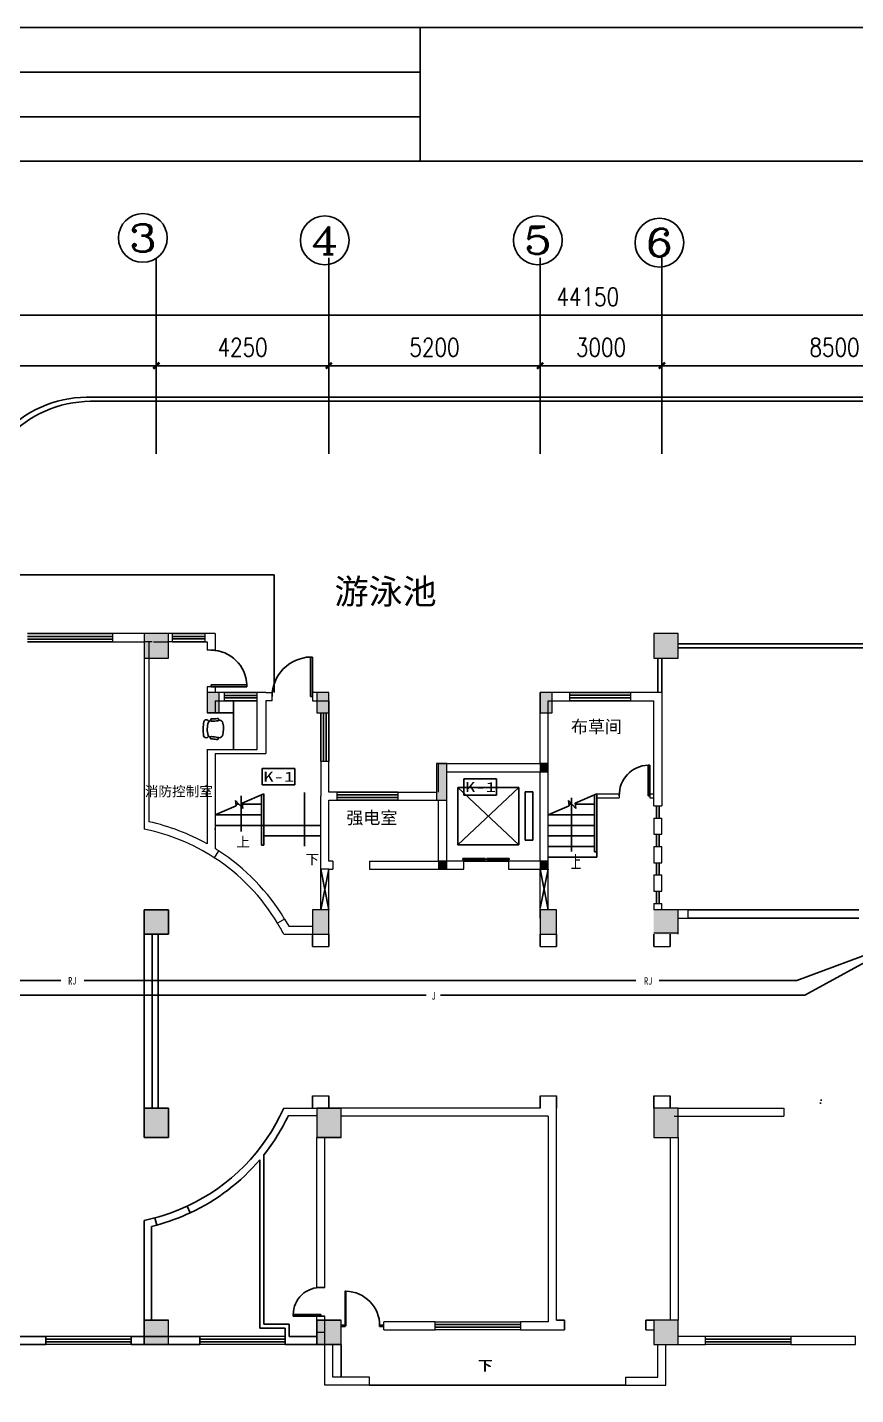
# Model space of a CAD drawing. Extents: x 1487452 to 1619693, y 165319 to 350168.
# Drawn here: x 1577601 to 1597996, y 279401 to 313062 of the extents above; entities that cross this region are included whole.
import ezdxf
from ezdxf.enums import TextEntityAlignment as Align

# ---------------------------------------------------------------- set-up
doc = ezdxf.new("R2010")
doc.units = 0
doc.header["$LTSCALE"] = 1000
doc.header["$MEASUREMENT"] = 0
doc.layers.get('0').update_dxf_attribs({"linetype": 'CONTINUOUS'})
doc.layers.get('Defpoints').update_dxf_attribs({"linetype": 'CONTINUOUS'})
for name, color, linetype in [('AXIS', 3, 'CONTINUOUS'), ('AXIS_TEXT', 7, 'CONTINUOUS'), ('COLUMN', 9, 'CONTINUOUS'), ('Dim3', 30, 'CONTINUOUS'), ('DIME', 3, 'CONTINUOUS'), ('G', 4, 'CONTINUOUS'), ('WALL', 4, 'CONTINUOUS')]:
    doc.layers.add(name, color=color, linetype=linetype)
doc.styles.add('-宋体', font='SimSun.ttf', dxfattribs={"width": 0.8})
doc.styles.add('_TCH_AXIS', font='COMPLEX', dxfattribs={"bigfont": 'GBCBIG'})
doc.styles.add('_TCH_DIM', font='SIMPLEX', dxfattribs={"bigfont": 'GBCBIG'})
doc.styles.add('DIM_FONT', font='SIMPLEX.shx', dxfattribs={"width": 0.8})
doc.styles.add('黑体', font='SIMHEI.TTF')
doc.dimstyles.new('DIMN150', dxfattribs={"dimscale": 1.5, "dimtxt": 300, "dimasz": 100, "dimexe": 250, "dimexo": 300, "dimgap": 150, "dimtad": 1, "dimdec": 0, "dimzin": 0, "dimdsep": 46, "dimtxsty": 'DIM_FONT', "dimblk": 'ARCHTICK', "dimcen": 0.09, "dimclrt": 7, "dimazin": 2, "dimtfac": 1, "dimtdec": 0, "dimtix": 1, "dimtmove": 2, "dimatfit": 3, "dimldrblk": 'ARCHTICK', "dimfxl": 1, "dimtolj": 1, "dimtzin": 0, "dimarcsym": 0})

# ---------------------------------------------------------------- blocks, each defined once
blk = doc.blocks.new('_ArchTick')
at = {"color": 0, "linetype": 'ByBlock', "const_width": 0.4}
blk.add_lwpolyline([(-0.5, -0.5), (0.5, 0.5)], dxfattribs=at)
blk = doc.blocks.new('*D153')
at = {"layer": 'AXIS', "color": 0, "linetype": 'Continuous', "lineweight": -2, "transparency": 16777216}
for p, q in [((1572026, 303014), (1572026, 305108)), ((1580776, 303014), (1580776, 305108)), ((1572026, 304733), (1580776, 304733))]:
    blk.add_line(p, q, dxfattribs=at)
at = {"layer": 'Defpoints', "color": 0, "linetype": 'Continuous', "transparency": 16777216}
for p in [(1580776, 304733), (1572026, 302564), (1580776, 302564)]:
    blk.add_point(p, dxfattribs=at)
at = {"layer": 'AXIS', "color": 0, "linetype": 'Continuous', "lineweight": -2, "transparency": 16777216, "xscale": 150, "yscale": 150, "zscale": 150, "rotation": 180}
blk.add_blockref('_ArchTick', (1572026, 304733), dxfattribs=at)
at = {"layer": 'AXIS', "color": 0, "linetype": 'Continuous', "lineweight": -2, "transparency": 16777216, "xscale": 150, "yscale": 150, "zscale": 150}
blk.add_blockref('_ArchTick', (1580776, 304733), dxfattribs=at)
at = {"layer": 'AXIS', "color": 2, "linetype": 'Continuous', "transparency": 16777216, "insert": (1576401, 305183), "char_height": 450, "attachment_point": 5, "style": 'DIM_FONT'}
blk.add_mtext('\\A1;8750', dxfattribs=at)
blk = doc.blocks.new('*D154')
at = {"layer": 'AXIS', "color": 0, "linetype": 'Continuous', "lineweight": -2, "transparency": 16777216}
for p, q in [((1580776, 303014), (1580776, 305108)), ((1585026, 303014), (1585026, 305108)), ((1580776, 304733), (1585026, 304733))]:
    blk.add_line(p, q, dxfattribs=at)
at = {"layer": 'Defpoints', "color": 0, "linetype": 'Continuous', "transparency": 16777216}
for p in [(1585026, 304733), (1580776, 302564), (1585026, 302564)]:
    blk.add_point(p, dxfattribs=at)
at = {"layer": 'AXIS', "color": 0, "linetype": 'Continuous', "lineweight": -2, "transparency": 16777216, "xscale": 150, "yscale": 150, "zscale": 150, "rotation": 180}
blk.add_blockref('_ArchTick', (1580776, 304733), dxfattribs=at)
at = {"layer": 'AXIS', "color": 0, "linetype": 'Continuous', "lineweight": -2, "transparency": 16777216, "xscale": 150, "yscale": 150, "zscale": 150}
blk.add_blockref('_ArchTick', (1585026, 304733), dxfattribs=at)
at = {"layer": 'AXIS', "color": 2, "linetype": 'Continuous', "transparency": 16777216, "insert": (1582901, 305183), "char_height": 450, "attachment_point": 5, "style": 'DIM_FONT'}
blk.add_mtext('\\A1;4250', dxfattribs=at)
blk = doc.blocks.new('*D155')
at = {"layer": 'AXIS', "color": 0, "linetype": 'Continuous', "lineweight": -2, "transparency": 16777216}
for p, q in [((1585026, 303014), (1585026, 305108)), ((1590226, 303014), (1590226, 305108)), ((1585026, 304733), (1590226, 304733))]:
    blk.add_line(p, q, dxfattribs=at)
at = {"layer": 'Defpoints', "color": 0, "linetype": 'Continuous', "transparency": 16777216}
for p in [(1590226, 304733), (1585026, 302564), (1590226, 302564)]:
    blk.add_point(p, dxfattribs=at)
at = {"layer": 'AXIS', "color": 0, "linetype": 'Continuous', "lineweight": -2, "transparency": 16777216, "xscale": 150, "yscale": 150, "zscale": 150, "rotation": 180}
blk.add_blockref('_ArchTick', (1585026, 304733), dxfattribs=at)
at = {"layer": 'AXIS', "color": 0, "linetype": 'Continuous', "lineweight": -2, "transparency": 16777216, "xscale": 150, "yscale": 150, "zscale": 150}
blk.add_blockref('_ArchTick', (1590226, 304733), dxfattribs=at)
at = {"layer": 'AXIS', "color": 2, "linetype": 'Continuous', "transparency": 16777216, "insert": (1587626, 305183), "char_height": 450, "attachment_point": 5, "style": 'DIM_FONT'}
blk.add_mtext('\\A1;5200', dxfattribs=at)
blk = doc.blocks.new('*D156')
at = {"layer": 'AXIS', "color": 0, "linetype": 'Continuous', "lineweight": -2, "transparency": 16777216}
for p, q in [((1590226, 303014), (1590226, 305108)), ((1593226, 303014), (1593226, 305108)), ((1590226, 304733), (1593226, 304733))]:
    blk.add_line(p, q, dxfattribs=at)
at = {"layer": 'Defpoints', "color": 0, "linetype": 'Continuous', "transparency": 16777216}
for p in [(1593226, 304733), (1590226, 302564), (1593226, 302564)]:
    blk.add_point(p, dxfattribs=at)
at = {"layer": 'AXIS', "color": 0, "linetype": 'Continuous', "lineweight": -2, "transparency": 16777216, "xscale": 150, "yscale": 150, "zscale": 150, "rotation": 180}
blk.add_blockref('_ArchTick', (1590226, 304733), dxfattribs=at)
at = {"layer": 'AXIS', "color": 0, "linetype": 'Continuous', "lineweight": -2, "transparency": 16777216, "xscale": 150, "yscale": 150, "zscale": 150}
blk.add_blockref('_ArchTick', (1593226, 304733), dxfattribs=at)
at = {"layer": 'AXIS', "color": 2, "linetype": 'Continuous', "transparency": 16777216, "insert": (1591726, 305183), "char_height": 450, "attachment_point": 5, "style": 'DIM_FONT'}
blk.add_mtext('\\A1;3000', dxfattribs=at)
blk = doc.blocks.new('*D157')
at = {"layer": 'AXIS', "color": 0, "linetype": 'Continuous', "lineweight": -2, "transparency": 16777216}
for p, q in [((1593226, 303014), (1593226, 305108)), ((1601726, 303014), (1601726, 305108)), ((1593226, 304733), (1601726, 304733))]:
    blk.add_line(p, q, dxfattribs=at)
at = {"layer": 'Defpoints', "color": 0, "linetype": 'Continuous', "transparency": 16777216}
for p in [(1601726, 304733), (1593226, 302564), (1601726, 302564)]:
    blk.add_point(p, dxfattribs=at)
at = {"layer": 'AXIS', "color": 0, "linetype": 'Continuous', "lineweight": -2, "transparency": 16777216, "xscale": 150, "yscale": 150, "zscale": 150, "rotation": 180}
blk.add_blockref('_ArchTick', (1593226, 304733), dxfattribs=at)
at = {"layer": 'AXIS', "color": 0, "linetype": 'Continuous', "lineweight": -2, "transparency": 16777216, "xscale": 150, "yscale": 150, "zscale": 150}
blk.add_blockref('_ArchTick', (1601726, 304733), dxfattribs=at)
at = {"layer": 'AXIS', "color": 2, "linetype": 'Continuous', "transparency": 16777216, "insert": (1597476, 305183), "char_height": 450, "attachment_point": 5, "style": 'DIM_FONT'}
blk.add_mtext('\\A1;8500', dxfattribs=at)
blk = doc.blocks.new('*D160')
at = {"layer": 'AXIS', "color": 0, "linetype": 'Continuous', "lineweight": -2, "transparency": 16777216}
for p, q in [((1569326, 302539), (1569326, 306352)), ((1613476, 302539), (1613476, 306352)), ((1569326, 305977), (1613476, 305977))]:
    blk.add_line(p, q, dxfattribs=at)
at = {"layer": 'Defpoints', "color": 0, "linetype": 'Continuous', "transparency": 16777216}
for p in [(1613476, 305977), (1569326, 302089), (1613476, 302089)]:
    blk.add_point(p, dxfattribs=at)
at = {"layer": 'AXIS', "color": 0, "linetype": 'Continuous', "lineweight": -2, "transparency": 16777216, "xscale": 150, "yscale": 150, "zscale": 150, "rotation": 180}
blk.add_blockref('_ArchTick', (1569326, 305977), dxfattribs=at)
at = {"layer": 'AXIS', "color": 0, "linetype": 'Continuous', "lineweight": -2, "transparency": 16777216, "xscale": 150, "yscale": 150, "zscale": 150}
blk.add_blockref('_ArchTick', (1613476, 305977), dxfattribs=at)
at = {"layer": 'AXIS', "color": 2, "linetype": 'Continuous', "transparency": 16777216, "insert": (1591401, 306427), "char_height": 450, "attachment_point": 5, "style": 'DIM_FONT'}
blk.add_mtext('\\A1;44150', dxfattribs=at)
blk = doc.blocks.new('ertdfg')
at = {"color": 250}
for p, q in [((542101, 176738), (542105, 176770)), ((542076, 176521), (542080, 176560))]:
    blk.add_line(p, q, dxfattribs=at)
for centre, radius, start, end in [((541662, 176726), 31.8, 130.6834, 198.9191), ((541662, 176708), 46.7, 87.06, 116.8897), ((541665, 176734), 20.5, 7.7953, 91.546), ((541754, 176780), 80, 96.3286, 178.1689), ((543510, 176816), 1837, 181.0296, 181.98), ((540986, 176614), 711, 357.6189, 9.9805), ((541878, 176210), 663, 76.1574, 101.5689), ((542025, 176775), 80, 356.4274, 81.3977), ((542790, 176574), 711, 167.505, 179.8666), ((542116, 176724), 20.5, 85.9395, 169.6902), ((542118, 176698), 46.7, 60.5958, 90.4255), ((542119, 176716), 31.8, 338.5664, 46.8021), ((541044, 176605), 598, 357.3556, 10.6478), ((541668, 176583), 27, 192.6557, 252.9484), ((541670, 176591), 35.1, 252.9484, 294.3839), ((541725, 176452), 61.4, 145.4854, 256.2618), ((541731, 176448), 68.3, 113.2, 145.7741), ((541671, 176580), 25, 303.0802, 10.0003), ((543510, 176816), 1837, 187.8575, 189.0543), ((541726, 176532), 30, 189.0543, 257.3532), ((541906, 177371), 998, 258.7301, 278.7601), ((541898, 177047), 574, 251.8531, 285.4865), ((542046, 176524), 30, 279.9864, 353.4616), ((542046, 176445), 61.4, 281.2236, 32.0001), ((542040, 176442), 68.3, 31.7114, 64.2854), ((542103, 176570), 25, 167.4852, 234.4052), ((542105, 176581), 35.1, 243.1015, 284.5371), ((542107, 176574), 27, 284.5371, 344.8297), ((542731, 176568), 598, 166.8377, 180.1298)]:
    blk.add_arc(centre, radius, start, end, dxfattribs=at)

msp = doc.modelspace()

# ---------------------------------------------------------------- hatches: boundary and pattern name
at = {"lineweight": 13}
for points in [[(1580476.2, 297535.6), (1581076.2, 297535.6), (1581076.2, 298135.6), (1580476.2, 298135.6)], [(1593026.2, 297535.6), (1593626.2, 297535.6), (1593626.2, 298135.6), (1593026.2, 298135.6)], [(1582026.2, 296185.6), (1582326.2, 296185.6), (1582326.2, 296685.6), (1582026.2, 296685.6)], [(1584726.2, 296185.6), (1585026.2, 296185.6), (1585026.2, 296685.6), (1584726.2, 296685.6)], [(1590226.2, 296185.6), (1590526.2, 296185.6), (1590526.2, 296685.6), (1590226.2, 296685.6)], [(1587676.2, 294035.6), (1587926.2, 294035.6), (1587926.2, 294935.6), (1587676.2, 294935.6)], [(1590226.2, 294735.6), (1590426.2, 294735.6), (1590426.2, 294935.6), (1590226.2, 294935.6)], [(1587726.2, 292335.6), (1587926.2, 292335.6), (1587926.2, 292535.6), (1587726.2, 292535.6)], [(1590226.2, 292335.6), (1590426.2, 292335.6), (1590426.2, 292535.6), (1590226.2, 292535.6)], [(1584626.2, 290735.6), (1585026.2, 290735.6), (1585026.2, 291335.6), (1584626.2, 291335.6)], [(1590226.2, 290735.6), (1590626.2, 290735.6), (1590626.2, 291335.6), (1590226.2, 291335.6)], [(1593026.2, 290735.6), (1593626.2, 290735.6), (1593626.2, 291335.6), (1593026.2, 291335.6)], [(1584726.2, 285735.6), (1585326.2, 285735.6), (1585326.2, 286455.6), (1584726.2, 286455.6)], [(1593026.2, 285735.6), (1593626.2, 285735.6), (1593626.2, 286455.6), (1593026.2, 286455.6)], [(1580476.2, 280635.6), (1581076.2, 280635.6), (1581076.2, 281235.6), (1580476.2, 281235.6)], [(1580476.2, 280635.6), (1581076.2, 280635.6), (1581076.2, 281235.6), (1580476.2, 281235.6)], [(1584726.2, 280635.6), (1585326.2, 280635.6), (1585326.2, 281235.6), (1584726.2, 281235.6)], [(1584726.2, 280635.6), (1585326.2, 280635.6), (1585326.2, 281235.6), (1584726.2, 281235.6)], [(1593026.2, 280635.6), (1593626.2, 280635.6), (1593626.2, 281235.6), (1593026.2, 281235.6)], [(1593026.2, 280635.6), (1593626.2, 280635.6), (1593626.2, 281235.6), (1593026.2, 281235.6)]]:
    msp.add_hatch(color=256, dxfattribs=at).paths.add_polyline_path(points)
at = {"layer": 'Dim3', "ltscale": 0.4}
for points in [[(1580476.2, 290735.6), (1581076.2, 290735.6), (1581076.2, 291335.6), (1580476.2, 291335.6)], [(1580476.2, 285735.6), (1581076.2, 285735.6), (1581076.2, 286455.6), (1580476.2, 286455.6)]]:
    msp.add_hatch(color=7, dxfattribs=at).paths.add_polyline_path(points)
h = msp.add_hatch(dxfattribs=at)
h.set_pattern_fill('ANSI34', color=250, scale=50, style=0)
h.set_pattern_definition([(45, (1171233.454, 127674.757), (-26.5165043, 26.5165043), []), (45, (1171242.293, 127674.757), (-26.5165043, 26.5165043), []), (45, (1171251.132, 127674.757), (-26.5165043, 26.5165043), []), (45, (1171259.97, 127674.757), (-26.5165043, 26.5165043), [])])
h.paths.add_polyline_path([(1585426.2, 281075.6), (1585426.2, 281115.6), (1585326.2, 281115.6), (1585326.2, 281075.6)])
h.paths.add_polyline_path([(1586376.2, 281115.6), (1586276.2, 281115.6, -0.0059511), (1586276.2, 281095.6), (1586276.2, 281075.6), (1586376.2, 281075.6)])
at = {"layer": 'DIME', "ltscale": 0.4}
h = msp.add_hatch(dxfattribs=at)
h.set_pattern_fill('AR-SAND', color=250, scale=100, style=0)
h.set_pattern_definition([(37.5, (355813.12, 579366.59), (-6.299336, 192.682377), [0, -152, 0, -170, 0, -162.5]), (7.5, (355813.12, 579366.59), (176.97767, 282.214607), [0, -82, 0, -137, 0, -52.5]), (327.5, (355690.12, 579366.59), (311.414186, 0.565905), [0, -50, 0, -180, 0, -235]), (317.5, (355690.12, 579366.6), (300.61266, 87.767556), [0, -25, 0, -118, 0, -135])])
h.paths.add_polyline_path([(1597126.2, 286455.6, -0.0630025), (1597151.8, 286655.6), (1597089.9, 286655.6, -0.0602502)])

# ---------------------------------------------------------------- linework, layer by layer
at = {"color": 4}
for p, q in [((1561972.5, 313061.8), (1619692.7, 313061.8)), ((1587277, 313061.8), (1587277, 309763.5)), ((1574067.7, 311962.4), (1587277, 311962.4)), ((1561972.5, 310862.9), (1587277, 310862.9))]:
    msp.add_line(p, q, dxfattribs=at)
at = {"color": 7}
msp.add_line((1561972.5, 309763.5), (1619692.7, 309763.5), dxfattribs=at)
at = {"lineweight": 13}
for p, q in [((1579701.2, 298135.6), (1579701.2, 297935.6)), ((1580476.2, 298135.6), (1579701.2, 298135.6)), ((1579701.2, 297935.6), (1580476.2, 297935.6)), ((1580476.2, 298135.6), (1580476.2, 298135.6)), ((1581076.2, 298135.6), (1580476.2, 298135.6)), ((1580476.2, 298135.6), (1580476.2, 297535.6)), ((1580476.2, 298135.6), (1580476.2, 293324.9)), ((1580476.2, 298135.6), (1580476.2, 297935.6)), ((1580676.2, 297935.6), (1580476.2, 297935.6)), ((1580596.2, 297935.6), (1580596.2, 293504)), ((1580706.2, 297935.6), (1581081.9, 297935.6)), ((1581076.2, 297535.6), (1581076.2, 298135.6)), ((1581176.2, 298135.6), (1581076.2, 298135.6)), ((1581176.2, 297935.6), (1581081.9, 297935.6)), ((1581176.2, 297935.6), (1581176.2, 298135.6)), ((1582226.2, 298135.6), (1581976.2, 298135.6)), ((1581976.2, 297935.6), (1581976.2, 298135.6)), ((1581976.2, 297935.6), (1582026.2, 297935.6)), ((1582026.2, 297935.6), (1582026.2, 297726.9)), ((1582226.2, 298135.6), (1582226.2, 297721.2)), ((1593626.2, 298135.6), (1593026.2, 298135.6)), ((1593026.2, 298135.6), (1593026.2, 297535.6)), ((1593626.2, 297535.6), (1593626.2, 298135.6)), ((1582226.2, 297726.9), (1582026.2, 297726.9)), ((1580476.2, 297535.6), (1581076.2, 297535.6)), ((1593026.2, 297535.6), (1593626.2, 297535.6)), ((1582226.2, 296826.9), (1582026.2, 296826.9)), ((1582026.2, 296826.9), (1582026.2, 296585.6)), ((1582326.2, 296685.6), (1582026.2, 296685.6)), ((1582026.2, 296685.6), (1582026.2, 296185.6)), ((1582226.2, 296826.9), (1582226.2, 296685.6)), ((1582459.2, 296685.6), (1582226.2, 296685.6)), ((1582326.2, 296185.6), (1582326.2, 296685.6)), ((1582459.2, 296485.6), (1582459.2, 296685.6)), ((1583259.2, 295285.6), (1583259.2, 296685.6)), ((1583475.9, 296685.6), (1583259.2, 296685.6)), ((1583475.9, 296685.6), (1583625.9, 296685.6)), ((1583625.9, 296485.6), (1583625.9, 296685.6)), ((1585026.2, 296685.6), (1584625.9, 296685.6)), ((1584625.9, 296685.6), (1584625.9, 296485.6)), ((1585026.2, 296685.6), (1584726.2, 296685.6)), ((1584726.2, 296685.6), (1584726.2, 296185.6)), ((1585026.2, 296485.6), (1585026.2, 296685.6)), ((1585026.2, 296185.6), (1585026.2, 296685.6)), ((1590226.2, 294935.6), (1590226.2, 296685.6)), ((1590956.2, 296685.6), (1590226.2, 296685.6)), ((1590526.2, 296685.6), (1590226.2, 296685.6)), ((1590226.2, 296685.6), (1590226.2, 296185.6)), ((1590526.2, 296185.6), (1590526.2, 296685.6)), ((1590956.2, 296485.6), (1590956.2, 296685.6)), ((1593226.2, 296685.6), (1592456.2, 296685.6)), ((1592456.2, 296685.6), (1592456.2, 296485.6)), ((1593226.2, 296685.6), (1593226.2, 293895.6)), ((1582226.2, 296485.6), (1582226.2, 296185.6)), ((1582226.2, 296485.6), (1582459.2, 296485.6)), ((1583475.9, 296485.6), (1583475.9, 295185.6)), ((1583625.9, 296485.6), (1583475.9, 296485.6)), ((1584625.9, 296485.6), (1584826.2, 296485.6)), ((1584826.2, 296485.6), (1585026.2, 296485.6)), ((1590426.2, 294835.6), (1590426.2, 296485.6)), ((1590426.2, 296485.6), (1590956.2, 296485.6)), ((1592456.2, 296485.6), (1593026.2, 296485.6)), ((1593026.2, 293895.6), (1593026.2, 296485.6)), ((1584726.2, 296185.6), (1585026.2, 296185.6)), ((1590226.2, 296185.6), (1590526.2, 296185.6)), ((1582026.2, 295295.9), (1582026.2, 292961.2)), ((1582026.2, 295285.6), (1583259.2, 295285.6)), ((1582226.2, 295185.6), (1582226.2, 292843.2)), ((1582226.2, 295185.6), (1583475.9, 295185.6)), ((1585026.2, 294985.6), (1584826.2, 294985.6)), ((1584826.2, 294985.6), (1584826.2, 294135.6)), ((1585026.2, 294235.6), (1585026.2, 294985.6)), ((1587926.2, 294935.6), (1587676.2, 294935.6)), ((1587676.2, 294935.6), (1587676.2, 294035.6)), ((1587726.2, 294235.6), (1587726.2, 294935.6)), ((1587726.2, 294935.6), (1590226.2, 294935.6)), ((1587926.2, 294035.6), (1587926.2, 294935.6)), ((1590426.2, 294935.6), (1590226.2, 294935.6)), ((1590226.2, 294935.6), (1590226.2, 294735.6)), ((1590426.2, 294735.6), (1590426.2, 294935.6)), ((1587926.2, 294135.6), (1587926.2, 294735.6)), ((1587926.2, 294735.6), (1590226.2, 294735.6)), ((1590226.2, 292535.6), (1590226.2, 294735.6)), ((1590226.2, 294735.6), (1590426.2, 294735.6)), ((1590426.2, 292435.6), (1590426.2, 294835.6)), ((1585226.2, 294235.6), (1585026.2, 294235.6)), ((1585226.2, 294035.6), (1585226.2, 294235.6)), ((1586726.2, 294235.6), (1586726.2, 294035.6)), ((1586726.2, 294235.6), (1587676.2, 294235.6)), ((1591626.2, 294195.6), (1592176.2, 294195.6)), ((1592176.2, 294195.6), (1592176.2, 294095.6)), ((1592926.2, 294195.6), (1592926.2, 294095.6)), ((1592926.2, 294195.6), (1593026.2, 294195.6)), ((1584826.2, 291335.6), (1584826.2, 294135.6)), ((1585026.2, 292535.6), (1585026.2, 294035.6)), ((1585026.2, 294035.6), (1585226.2, 294035.6)), ((1586726.2, 294035.6), (1587726.2, 294035.6)), ((1587676.2, 294035.6), (1587926.2, 294035.6)), ((1587726.2, 292535.6), (1587726.2, 294035.6)), ((1587926.2, 292535.6), (1587926.2, 294135.6)), ((1591626.2, 294095.6), (1592176.2, 294095.6)), ((1592926.2, 294095.6), (1593026.2, 294095.6)), ((1593026.2, 293895.6), (1593226.2, 293895.6)), ((1590426.2, 292635.6), (1590426.2, 293675.6)), ((1593026.2, 293595.6), (1593026.2, 293195.6)), ((1593026.2, 293595.6), (1593226.2, 293595.6)), ((1593226.2, 293195.6), (1593226.2, 293595.6)), ((1593026.2, 293195.6), (1593226.2, 293195.6)), ((1593026.2, 292895.6), (1593226.2, 292895.6)), ((1593026.2, 292895.6), (1593026.2, 292495.6)), ((1593226.2, 292495.6), (1593226.2, 292895.6)), ((1582310.6, 292789.6), (1582205.1, 292619.7)), ((1585126.2, 292535.6), (1585026.2, 292535.6)), ((1585126.2, 292535.6), (1585126.2, 292335.6)), ((1586026.2, 292535.6), (1587726.2, 292535.6)), ((1586026.2, 292535.6), (1586026.2, 292335.6)), ((1587926.2, 292535.6), (1587726.2, 292535.6)), ((1587726.2, 292535.6), (1587726.2, 292335.6)), ((1588346.2, 292535.6), (1587926.2, 292535.6)), ((1587926.2, 292335.6), (1587926.2, 292535.6)), ((1588346.2, 292335.6), (1588346.2, 292535.6)), ((1590226.2, 292535.6), (1589446.2, 292535.6)), ((1589446.2, 292535.6), (1589446.2, 292335.6)), ((1590426.2, 292535.6), (1590226.2, 292535.6)), ((1590226.2, 292535.6), (1590226.2, 292335.6)), ((1590426.2, 292335.6), (1590426.2, 292535.6)), ((1585026.2, 292335.6), (1584826.2, 292335.6)), ((1585026.2, 291335.6), (1585026.2, 292335.6)), ((1585026.2, 292335.6), (1585126.2, 292335.6)), ((1586026.2, 292335.6), (1587726.2, 292335.6)), ((1587726.2, 292335.6), (1587926.2, 292335.6)), ((1587826.2, 292335.6), (1588346.2, 292335.6)), ((1589446.2, 292335.6), (1590226.2, 292335.6)), ((1590226.2, 291135.6), (1590226.2, 292335.6)), ((1590226.2, 292335.6), (1590426.2, 292335.6)), ((1590426.2, 291335.6), (1590426.2, 292435.6)), ((1593026.2, 292495.6), (1593226.2, 292495.6)), ((1593026.2, 292195.6), (1593226.2, 292195.6)), ((1593026.2, 292195.6), (1593026.2, 291795.6)), ((1593226.2, 291795.6), (1593226.2, 292195.6)), ((1593026.2, 291795.6), (1593226.2, 291795.6)), ((1585026.2, 291335.6), (1584626.2, 291335.6)), ((1584626.2, 291335.6), (1584626.2, 290735.6)), ((1585026.2, 290735.6), (1585026.2, 291335.6)), ((1590626.2, 291335.6), (1590226.2, 291335.6)), ((1590226.2, 291335.6), (1590226.2, 290735.6)), ((1590626.2, 290735.6), (1590626.2, 291335.6)), ((1593026.2, 291495.6), (1593226.2, 291495.6)), ((1593026.2, 291495.6), (1593026.2, 291335.6)), ((1593626.2, 291335.6), (1593026.2, 291335.6)), ((1593226.2, 291335.6), (1593226.2, 291495.6)), ((1593626.2, 290735.6), (1593626.2, 291335.6)), ((1593876.2, 291335.6), (1593626.2, 291335.6)), ((1593876.2, 291135.6), (1593876.2, 291335.6)), ((1583936, 291109), (1583760.7, 291012.5)), ((1583936, 291109), (1584035.8, 290935.6)), ((1584035.8, 290935.6), (1584626.2, 290935.6)), ((1593626.2, 291135.6), (1593876.2, 291135.6)), ((1583916, 290735.6), (1584626.2, 290735.6)), ((1584626.2, 290735.6), (1585026.2, 290735.6)), ((1590226.2, 290735.6), (1590626.2, 290735.6)), ((1593026.2, 290772.8), (1593626.2, 290772.8)), ((1584626.2, 290435.6), (1585026.2, 290435.6)), ((1590226.2, 290435.6), (1590626.2, 290435.6)), ((1593026.2, 290435.6), (1593426.2, 290435.6)), ((1583915.1, 286455.6), (1584726.2, 286455.6)), ((1584626.2, 286755.6), (1585026.2, 286755.6)), ((1584726.2, 286455.6), (1584726.2, 285735.6)), ((1585326.2, 285735.6), (1585326.2, 286455.6)), ((1590226.2, 286455.6), (1585326.2, 286455.6)), ((1590226.2, 286755.6), (1590626.2, 286755.6)), ((1590626.2, 281235.6), (1590626.2, 286455.6)), ((1593026.2, 286755.6), (1593426.2, 286755.6)), ((1593626.2, 286455.6), (1593026.2, 286455.6)), ((1593026.2, 286455.6), (1593026.2, 285735.6)), ((1593626.2, 285735.6), (1593626.2, 286455.6)), ((1593626.2, 286455.6), (1596226.2, 286455.6)), ((1596226.2, 286455.6), (1596226.2, 286255.6)), ((1584030.3, 286275.6), (1584726.2, 286275.6)), ((1590426.2, 286255.6), (1585326.2, 286255.6)), ((1590426.2, 286255.6), (1590426.2, 281195.6)), ((1593526.2, 286255.6), (1596226.2, 286255.6)), ((1584726.2, 282035.6), (1584726.2, 285735.6)), ((1584926.2, 282035.6), (1584926.2, 285735.6)), ((1593026.2, 285735.6), (1593626.2, 285735.6)), ((1593426.2, 285735.6), (1593426.2, 281235.6)), ((1593626.2, 285735.6), (1593626.2, 281235.6)), ((1581076.2, 280635.6), (1581076.2, 281235.6)), ((1581076.2, 280635.6), (1581076.2, 281235.6)), ((1584726.2, 281235.6), (1584726.2, 281335.6)), ((1584726.2, 281235.6), (1584726.2, 281335.6)), ((1584926.2, 279635.6), (1584926.2, 281335.6)), ((1584926.2, 279635.6), (1584926.2, 281335.6)), ((1585326.2, 280635.6), (1585326.2, 281235.6)), ((1585326.2, 280635.6), (1585326.2, 281235.6)), ((1586376.2, 280995.6), (1586376.2, 281195.6)), ((1587646.2, 281195.6), (1586376.2, 281195.6)), ((1587646.2, 280995.6), (1587646.2, 281195.6)), ((1589746.2, 281195.6), (1589746.2, 280995.6)), ((1590426.2, 281195.6), (1589746.2, 281195.6)), ((1590426.2, 281195.6), (1589916.2, 281195.6)), ((1593626.2, 281235.6), (1593026.2, 281235.6)), ((1593026.2, 281235.6), (1593026.2, 280635.6)), ((1593626.2, 281235.6), (1593026.2, 281235.6)), ((1593026.2, 281235.6), (1593026.2, 280635.6)), ((1593626.2, 280635.6), (1593626.2, 281235.6)), ((1593626.2, 280635.6), (1593626.2, 281235.6)), ((1580476.2, 280835.6), (1580476.2, 280635.6)), ((1584926.2, 280935.6), (1584726.2, 280935.6)), ((1584926.2, 280935.6), (1584726.2, 280935.6)), ((1584726.2, 280635.6), (1584726.2, 280835.6)), ((1584726.2, 280635.6), (1584726.2, 280835.6)), ((1586376.2, 280995.6), (1587646.2, 280995.6)), ((1589746.2, 280995.6), (1590826.2, 280995.6)), ((1589916.2, 280995.6), (1590826.2, 280995.6)), ((1592826.2, 280995.6), (1593026.2, 280995.6)), ((1594296.2, 280835.6), (1593626.2, 280835.6)), ((1594296.2, 280635.6), (1594296.2, 280835.6)), ((1596396.2, 280835.6), (1596396.2, 280635.6)), ((1597996.2, 280835.6), (1596396.2, 280835.6)), ((1597996.2, 280635.6), (1597996.2, 280835.6)), ((1585126.2, 279835.6), (1585126.2, 280635.6)), ((1585126.2, 279835.6), (1585126.2, 280635.6)), ((1593026.2, 280635.6), (1593626.2, 280635.6)), ((1593026.2, 280635.6), (1593626.2, 280635.6)), ((1593126.2, 279835.6), (1593126.2, 280635.6)), ((1593126.2, 279835.6), (1593126.2, 280635.6)), ((1593226.2, 280635.6), (1594296.2, 280635.6)), ((1593326.2, 279635.6), (1593326.2, 280635.6)), ((1593326.2, 279635.6), (1593326.2, 280635.6)), ((1596396.2, 280635.6), (1597996.2, 280635.6)), ((1586026.2, 279835.6), (1585126.2, 279835.6)), ((1586026.2, 279635.6), (1586026.2, 279835.6)), ((1592326.2, 279835.6), (1593126.2, 279835.6)), ((1592326.2, 279835.6), (1592326.2, 279635.6)), ((1592326.2, 279835.6), (1593126.2, 279835.6)), ((1592326.2, 279835.6), (1592326.2, 279635.6)), ((1586026.2, 279635.6), (1584926.2, 279635.6)), ((1592326.2, 279635.6), (1593326.2, 279635.6)), ((1592326.2, 279635.6), (1593326.2, 279635.6))]:
    msp.add_line(p, q, dxfattribs=at)
at = {"color": 251, "lineweight": 13}
for p, q in [((1587646.2, 281195.6), (1589746.2, 281195.6)), ((1580156.2, 280835.6), (1578056.2, 280835.6)), ((1583946.2, 280835.6), (1581846.2, 280835.6)), ((1589746.2, 280995.6), (1587646.2, 280995.6)), ((1596396.2, 280835.6), (1594296.2, 280835.6)), ((1580156.2, 280635.6), (1578056.2, 280635.6)), ((1583946.2, 280635.6), (1581846.2, 280635.6)), ((1596396.2, 280635.6), (1594296.2, 280635.6))]:
    msp.add_line(p, q, dxfattribs=at)
at = {"color": 7}
msp.add_lwpolyline([(1561972.5, 269359.3), (1561972.5, 309763.5), (1619692.7, 309763.5)], dxfattribs=at)
at = {"lineweight": 13}
for radius, start, end in [(4987.7, 57.02216, 78.59907), (5187.7, 60.73614, 77.69098), (5187.7, 57.06645, 58.17098), (4987.7, 27.46051, 31.10846)]:
    msp.add_arc((1579490.3, 288435.6), radius, start, end, dxfattribs=at)
at = {"color": 251, "lineweight": 13}
for radius, start, end in [(4987.7, 31.10846, 57.02216), (5187.7, 31.01982, 57.06645)]:
    msp.add_arc((1579490.3, 288435.6), radius, start, end, dxfattribs=at)
at = {"layer": 'AXIS', "linetype": 'Continuous'}
for p, q in [((1580776.2, 307386.3), (1580776.2, 302564.4)), ((1585026.2, 307386.3), (1585026.2, 302564.4)), ((1590226.2, 307386.3), (1590226.2, 302564.4)), ((1593226.2, 307386.3), (1593226.2, 302564.4))]:
    msp.add_line(p, q, dxfattribs=at)
for centre in [(1580443.9, 307877.3), (1584924.9, 307819.3), (1590170.6, 307819.3), (1593165, 307761.1)]:
    msp.add_circle(centre, 600, dxfattribs=at)
at = {"layer": 'COLUMN', "linetype": 'Continuous'}
for p, q in [((1585326.2, 286455.6), (1584726.2, 286455.6)), ((1584726.2, 285735.6), (1585326.2, 285735.6)), ((1584926.2, 282035.6), (1584726.2, 282035.6)), ((1581076.2, 281235.6), (1580476.2, 281235.6)), ((1580476.2, 281235.6), (1580476.2, 280635.6)), ((1581076.2, 281235.6), (1580476.2, 281235.6)), ((1580476.2, 281235.6), (1580476.2, 280635.6)), ((1584926.2, 281335.6), (1584726.2, 281335.6)), ((1584926.2, 281335.6), (1584726.2, 281335.6)), ((1585326.2, 281235.6), (1584726.2, 281235.6)), ((1584726.2, 281235.6), (1584726.2, 280635.6)), ((1585326.2, 281235.6), (1584726.2, 281235.6)), ((1584726.2, 281235.6), (1584726.2, 280635.6)), ((1580476.2, 280635.6), (1581076.2, 280635.6)), ((1580476.2, 280635.6), (1581076.2, 280635.6)), ((1584926.2, 280635.6), (1585326.2, 280635.6)), ((1584926.2, 280635.6), (1585326.2, 280635.6))]:
    msp.add_line(p, q, dxfattribs=at)
at = {"layer": 'Dim3', "color": 251, "ltscale": 0.4}
for p, q in [((1579054.7, 303957.7), (1604422.2, 303957.7)), ((1579154.7, 303857.7), (1604522.2, 303857.7)), ((1570276.2, 299585.6), (1583676.2, 299585.6)), ((1583676.2, 299585.6), (1583676.2, 296685.6)), ((1579701.2, 298135.6), (1577601.2, 298135.6)), ((1579701.2, 297935.6), (1577601.2, 297935.6)), ((1581176.2, 298135.6), (1581976.2, 298135.6)), ((1581176.2, 297935.6), (1581976.2, 297935.6)), ((1593626.2, 297885.6), (1601226.2, 297885.6)), ((1593626.2, 297785.6), (1601226.2, 297785.6)), ((1593126.2, 296685.6), (1593126.2, 297535.6)), ((1593226.2, 296685.6), (1593226.2, 297535.6)), ((1582125.8, 296871.9), (1582125.8, 296826.9)), ((1582459.2, 296685.6), (1583259.2, 296685.6)), ((1592456.2, 296685.6), (1590956.2, 296685.6)), ((1582459.2, 296485.6), (1583259.2, 296485.6)), ((1582675.9, 296485.6), (1582675.9, 295285.6)), ((1585026.2, 294985.6), (1585026.2, 296485.6)), ((1592456.2, 296485.6), (1590956.2, 296485.6)), ((1582026.2, 296185.6), (1582326.2, 296185.6)), ((1582326.2, 296185.6), (1582675.9, 296185.6)), ((1584826.2, 294985.6), (1584826.2, 296185.6)), ((1583426.2, 294195.6), (1582890.3, 293963.4)), ((1583426.2, 292926.6), (1583426.2, 294195.6)), ((1584425.6, 293926.8), (1584425.6, 294226.8)), ((1585226.2, 294235.6), (1586726.2, 294235.6)), ((1588201.2, 292935.6), (1588201.2, 294346.6)), ((1589701.2, 292935.6), (1588201.2, 294346.6)), ((1588201.2, 292935.6), (1589701.2, 294346.6)), ((1589701.2, 294346.6), (1588201.2, 294346.6)), ((1589701.2, 292935.6), (1589701.2, 294346.6)), ((1589858.6, 294239.8), (1590043.8, 294239.8)), ((1589858.6, 293049.4), (1589858.6, 294239.8)), ((1590043.8, 294239.8), (1590043.8, 293049.4)), ((1591626.2, 294195.6), (1591090.3, 293963.4)), ((1591626.2, 292765.6), (1591626.2, 294195.6)), ((1591626.2, 292765.6), (1591626.2, 294195.6)), ((1582743.7, 293899.9), (1582226.2, 293675.6)), ((1582725.2, 294025.2), (1582743.7, 293899.9)), ((1582910.1, 293829.9), (1582725.2, 294025.2)), ((1582738.4, 293935.6), (1582810, 293935.6)), ((1582868.2, 293846.8), (1582868.2, 294146.8)), ((1582890.3, 293963.4), (1582910.1, 293829.9)), ((1582894.4, 293935.6), (1583366.2, 293935.6)), ((1583366.2, 292926.6), (1583366.2, 294169.6)), ((1584425.6, 292908), (1584425.6, 293926.8)), ((1585226.2, 294035.6), (1586726.2, 294035.6)), ((1590943.7, 293899.9), (1590426.2, 293675.6)), ((1591110.1, 293829.9), (1590925.2, 294025.2)), ((1590925.2, 294025.2), (1590943.7, 293899.9)), ((1590938.4, 293935.6), (1591010, 293935.6)), ((1590997.5, 293793.5), (1590997.5, 294093.5)), ((1591090.3, 293963.4), (1591110.1, 293829.9)), ((1591094.4, 293935.6), (1591566.2, 293935.6)), ((1591566.2, 292765.6), (1591566.2, 294169.6)), ((1582226.2, 293675.6), (1583366.2, 293675.6)), ((1582868.2, 293268.6), (1582868.2, 293846.8)), ((1590426.2, 293675.6), (1591566.2, 293675.6)), ((1590997.5, 292774.7), (1590997.5, 293793.5)), ((1582226.2, 293415.6), (1583426.2, 293415.6)), ((1583426.2, 293415.6), (1584826.2, 293415.6)), ((1590426.2, 293415.6), (1591566.2, 293415.6)), ((1583426.2, 292926.6), (1583366.2, 292926.6)), ((1583426.2, 293155.6), (1584826.2, 293155.6)), ((1589701.2, 292935.6), (1588201.2, 292935.6)), ((1590043.8, 293049.4), (1589858.6, 293049.4)), ((1590426.2, 293155.6), (1591566.2, 293155.6)), ((1590426.2, 292895.6), (1591566.2, 292895.6)), ((1588327.8, 292602.3), (1588327.8, 292568.9)), ((1588877.8, 292602.3), (1588327.8, 292602.3)), ((1588877.8, 292568.9), (1588327.8, 292568.9)), ((1589446.2, 292535.6), (1588346.2, 292535.6)), ((1588877.8, 292602.3), (1588877.8, 292568.9)), ((1589464.5, 292602.3), (1588914.5, 292602.3)), ((1588914.5, 292602.3), (1588914.5, 292568.9)), ((1589464.5, 292568.9), (1588914.5, 292568.9)), ((1589464.5, 292602.3), (1589464.5, 292568.9)), ((1590426.2, 292635.6), (1591626.2, 292635.6)), ((1591566.2, 292765.6), (1591626.2, 292765.6)), ((1591626.2, 292635.6), (1591626.2, 292765.6)), ((1598076.2, 291335.6), (1593876.2, 291335.6)), ((1593876.2, 291135.6), (1598076.2, 291135.6)), ((1580825.7, 286455.6), (1580825.7, 290735.6)), ((1585426.2, 281115.6), (1585326.2, 281115.6)), ((1585426.2, 281075.6), (1585326.2, 281075.6)), ((1585426.2, 281075.6), (1585426.2, 281115.6)), ((1586276.2, 281075.6), (1586276.2, 281115.6)), ((1586376.2, 281115.6), (1586276.2, 281115.6)), ((1586376.2, 281075.6), (1586276.2, 281075.6)), ((1585326.2, 280635.6), (1585326.2, 279835.6)), ((1586026.2, 279635.6), (1592326.2, 279635.6)), ((1586026.2, 279635.6), (1592326.2, 279635.6))]:
    msp.add_line(p, q, dxfattribs=at)
at = {"layer": 'Dim3', "color": 251, "ltscale": 0.4, "extrusion": (0, 0, -1)}
for p, q in [((1584575.9, 297560.6), (1584625.9, 297560.6)), ((1584575.9, 296585.6), (1584575.9, 297560.6)), ((1584625.9, 296585.6), (1584625.9, 297560.6)), ((1582125.8, 296871.9), (1583003.3, 296871.9)), ((1582125.8, 296826.9), (1583003.3, 296826.9)), ((1583003.3, 296871.9), (1583003.3, 296826.9)), ((1584625.9, 296585.6), (1584575.9, 296585.6))]:
    msp.add_line(p, q, dxfattribs=at)
at = {"layer": 'Dim3', "color": 250, "ltscale": 0.4}
for p, q in [((1582459.2, 296615.6), (1583259.2, 296615.6)), ((1582459.2, 296555.6), (1583259.2, 296555.6)), ((1590956.2, 296618.9), (1592456.2, 296618.9)), ((1590956.2, 296552.3), (1592456.2, 296552.3)), ((1584892.8, 296185.6), (1584892.8, 294985.6)), ((1584959.5, 296185.6), (1584959.5, 294985.6)), ((1585226.2, 294168.6), (1586726.2, 294168.6)), ((1585226.2, 294102.6), (1586726.2, 294102.6)), ((1593096.2, 293895.6), (1593096.2, 293595.6)), ((1593156.2, 293895.6), (1593156.2, 293595.6)), ((1593096.2, 293195.6), (1593096.2, 292895.6)), ((1593156.2, 293195.6), (1593156.2, 292895.6)), ((1593096.2, 292495.6), (1593096.2, 292195.6)), ((1593156.2, 292495.6), (1593156.2, 292195.6)), ((1593096.2, 291795.6), (1593096.2, 291495.6)), ((1593156.2, 291795.6), (1593156.2, 291495.6)), ((1587646.2, 281128.6), (1589746.2, 281128.6)), ((1578056.2, 280768.9), (1580156.2, 280768.9)), ((1581846.2, 280768.9), (1583946.2, 280768.9)), ((1587646.2, 281062.6), (1589746.2, 281062.6)), ((1594296.2, 280768.9), (1596396.2, 280768.9)), ((1578056.2, 280702.3), (1580156.2, 280702.3)), ((1581846.2, 280702.3), (1583946.2, 280702.3)), ((1594296.2, 280702.3), (1596396.2, 280702.3))]:
    msp.add_line(p, q, dxfattribs=at)
at = {"layer": 'Dim3', "color": 0, "ltscale": 0.4}
msp.add_line((1582226.2, 293335.6), (1582226.2, 293307.7), dxfattribs=at)
at = {"layer": 'Dim3', "color": 7, "ltscale": 0.4}
for p, q in [((1581076.2, 291335.6), (1580476.2, 291335.6)), ((1580476.2, 291335.6), (1580476.2, 290735.6)), ((1581076.2, 290735.6), (1581076.2, 291335.6)), ((1580476.2, 290735.6), (1581076.2, 290735.6)), ((1580476.2, 286455.6), (1580476.2, 290735.6)), ((1580675.7, 290735.6), (1580476.2, 290735.6)), ((1580675.7, 286455.6), (1580675.7, 290735.6)), ((1581076.2, 286455.6), (1580476.2, 286455.6)), ((1580476.2, 286455.6), (1580476.2, 285735.6)), ((1581076.2, 285735.6), (1581076.2, 286455.6)), ((1580476.2, 285735.6), (1581076.2, 285735.6)), ((1583326.2, 281035.6), (1583326.2, 285185.5)), ((1583426.2, 281135.6), (1583426.2, 285307.3)), ((1580476.2, 281235.6), (1580476.2, 283689.3)), ((1580656.2, 281235.6), (1580656.2, 283545)), ((1584046.2, 281135.6), (1583426.2, 281135.6)), ((1584046.2, 280835.6), (1584046.2, 281135.6)), ((1578056.2, 280835.6), (1576356.2, 280835.6)), ((1578056.2, 280635.6), (1578056.2, 280835.6)), ((1580156.2, 280835.6), (1580156.2, 280635.6)), ((1581846.2, 280835.6), (1580156.2, 280835.6)), ((1581846.2, 280635.6), (1581846.2, 280835.6)), ((1583946.2, 281035.6), (1583326.2, 281035.6)), ((1583946.2, 280835.6), (1583946.2, 281035.6)), ((1583946.2, 280835.6), (1583946.2, 280635.6)), ((1584726.2, 280835.6), (1584046.2, 280835.6)), ((1576356.2, 280635.6), (1578056.2, 280635.6)), ((1580156.2, 280635.6), (1581846.2, 280635.6)), ((1583946.2, 280635.6), (1585126.2, 280635.6))]:
    msp.add_line(p, q, dxfattribs=at)
at = {"layer": 'Dim3', "color": 251, "ltscale": 0.4}
for points in [[(1592886.2, 294145.6), (1592926.2, 294145.6), (1592926.2, 294895.6), (1592886.2, 294895.6)], [(1585426.2, 281095.8), (1585446.2, 281095.8), (1585446.2, 281945.8), (1585426.2, 281945.8)], [(1584826.2, 281375.6), (1584826.2, 281335.6), (1584148.9, 281335.6), (1584148.9, 281375.6)]]:
    msp.add_lwpolyline(points, close=True, dxfattribs=at)
at = {"layer": 'Dim3', "color": 2, "ltscale": 0.4}
for points in [[(1584185.4, 294816.7), (1583385.4, 294816.7), (1583385.4, 294416.7), (1584185.4, 294416.7)], [(1589151.6, 294560.2), (1588351.6, 294560.2), (1588351.6, 294160.2), (1589151.6, 294160.2)]]:
    msp.add_lwpolyline(points, close=True, dxfattribs=at)
at = {"layer": 'Dim3', "color": 251, "ltscale": 0.4}
for centre, radius, start, end in [((1579085.2, 301121.6), 2835, 90.61707, 183.34732), ((1579185.2, 301021.6), 2835, 90.61707, 183.34732), ((1592900.9, 294170.6), 725.1, 91.16301, 181.9757)]:
    msp.add_arc(centre, radius, start, end, dxfattribs=at)
at = {"layer": 'Dim3', "color": 250, "ltscale": 0.4, "extrusion": (0, 0, -1)}
for centre, radius, start, end in [((-1582125.8, 296849.4), 877.5, 90, 178.53072), ((-1584600.9, 296585.6), 975, 0, 88.53072)]:
    msp.add_arc(centre, radius, start, end, dxfattribs=at)
at = {"layer": 'Dim3', "color": 7, "ltscale": 0.4}
for radius, start, end in [(4847.7, 294.99037, 335.8929), (5027.7, 321.52215, 334.5564), (5027.7, 294.99037, 319.72574)]:
    msp.add_arc((1579490.3, 288435.6), radius, start, end, dxfattribs=at)
at = {"layer": 'Dim3', "color": 250, "ltscale": 0.4}
for centre, radius, start, end in [((1579490.3, 288435.6), 4847.7, 284.93928, 294.99037), ((1579490.3, 288435.6), 5027.7, 284.93928, 294.99037), ((1584806.5, 281380.2), 657.6, 85.31101, 180.40058), ((1585436, 281105.6), 840.2, 359.31806, 89.30794)]:
    msp.add_arc(centre, radius, start, end, dxfattribs=at)
at = {"layer": 'Dim3', "color": 0, "ltscale": 0.4}
for radius, start in [(4847.7, 281.7348), (5027.7, 283.4091)]:
    msp.add_arc((1579490.3, 288435.6), radius, start, 284.93928, dxfattribs=at)
at = {"layer": 'DIME', "color": 250, "ltscale": 0.4}
for p, q in [((1577601.2, 298068.9), (1579701.2, 298068.9)), ((1577601.2, 298002.3), (1579701.2, 298002.3)), ((1581976.2, 298065.6), (1581176.2, 298065.6)), ((1581976.2, 298005.6), (1581176.2, 298005.6)), ((1584826.2, 292335.6), (1585026.2, 291335.6)), ((1585026.2, 292335.6), (1584826.2, 291335.6)), ((1590226.2, 292335.6), (1590426.2, 291335.6)), ((1590426.2, 292335.6), (1590226.2, 291381.7))]:
    msp.add_line(p, q, dxfattribs=at)
at = {"layer": 'DIME', "color": 0, "ltscale": 0.4}
for p, q in [((1584626.2, 290735.6), (1584626.2, 290435.6)), ((1585026.2, 290735.6), (1585026.2, 290435.6)), ((1590226.2, 290735.6), (1590226.2, 290435.6)), ((1590626.2, 290735.6), (1590626.2, 290435.6)), ((1593026.2, 290735.6), (1593026.2, 290435.6)), ((1593426.2, 290735.6), (1593426.2, 290435.6)), ((1584626.2, 286455.6), (1584626.2, 286755.6)), ((1585026.2, 286455.6), (1585026.2, 286755.6)), ((1590226.2, 286455.6), (1590226.2, 286755.6)), ((1590626.2, 286455.6), (1590626.2, 286755.6)), ((1593026.2, 286455.6), (1593026.2, 286755.6)), ((1593426.2, 286455.6), (1593426.2, 286755.6)), ((1581614.3, 283878.6), (1581538.2, 284041.8)), ((1580786.4, 283577.9), (1580740, 283751.8)), ((1590826.2, 281235.6), (1590626.2, 281235.6)), ((1590826.2, 281235.6), (1590826.2, 280995.6)), ((1592826.2, 281235.6), (1592826.2, 280995.6)), ((1593026.2, 281235.6), (1592826.2, 281235.6))]:
    msp.add_line(p, q, dxfattribs=at)
at = {"layer": 'G', "color": 5, "ltscale": 0.4}
for p, q in [((1599132.8, 290544.1), (1596743.1, 289238)), ((1587423.8, 289238), (1576011.2, 289238)), ((1596743.1, 289238), (1587770.9, 289238))]:
    msp.add_line(p, q, dxfattribs=at)
at = {"layer": 'G', "color": 2, "ltscale": 0.4}
for p, q in [((1598916, 290482.9), (1596548.5, 289597.1)), ((1578424.5, 289597.1), (1573044.1, 289597.1)), ((1592579.7, 289597.1), (1579001, 289597.1)), ((1596548.5, 289597.1), (1593156.2, 289597.1))]:
    msp.add_line(p, q, dxfattribs=at)

# ---------------------------------------------------------------- block references
at = {"layer": 'DIME', "color": 4, "rotation": 270}
msp.add_blockref('ertdfg', (1405557.9, 837678.9), dxfattribs=at)

# ---------------------------------------------------------------- texts
at = {"lineweight": 13, "style": '_TCH_DIM'}
msp.add_text('上', height=357.4, dxfattribs=at).set_placement((1590978.3, 292324.7))
at = {"layer": 'AXIS_TEXT', "color": 2, "linetype": 'Continuous', "style": '_TCH_AXIS'}
for s, width, p, p2 in [('3', 1.5, (1580104.4, 307537.8), (1580783.3, 307537.8)), ('4', 1.3125, (1584585.5, 307479.9), (1585264.3, 307479.9)), ('5', 1.5, (1589831.2, 307479.9), (1590510.1, 307479.9)), ('6', 1.5, (1592825.6, 307421.7), (1593504.4, 307421.7))]:
    msp.add_text(s, height=678.8, dxfattribs=dict(at, width=width)).set_placement(p, p2, align=Align.FIT)
at = {"layer": 'Dim3', "color": 2, "ltscale": 0.4, "style": '黑体'}
for s, height, p in [('游泳池', 614.4, (1585164.3, 299173.2)), ('消防控制室', 245.76, (1580493.1, 294252.8)), ('强电室', 307.2, (1585455.3, 293604.2))]:
    msp.add_text(s, height=height, dxfattribs=at).set_placement(p, align=Align.MIDDLE_LEFT)
for s, p in [('上', (1582749, 292882.8)), ('下', (1584449.6, 292458))]:
    msp.add_text(s, height=245.8, dxfattribs=at).set_placement(p)
at = {"layer": 'Dim3', "color": 0, "ltscale": 0.4, "style": '-宋体', "width": 0.8}
for s, height, p in [('RJ', 184.32, (1578608.6, 289589.7)), ('RJ', 184.32, (1592788.5, 289585.5)), ('J', 184.3, (1587554.7, 289218.3))]:
    msp.add_text(s, height=height, dxfattribs=at).set_placement(p, align=Align.MIDDLE_LEFT)
at = {"layer": 'Dim3', "color": 2, "ltscale": 0.4, "style": '黑体', "width": 1.428998, "flags": 8}
for p, p2 in [((1583412.8, 294490.5), (1584174.7, 294490.5)), ((1588379, 294234), (1589140.9, 294234))]:
    msp.add_attdef('K-1', text='K-1', height=245.76, dxfattribs=at).set_placement(p, p2, align=Align.FIT)
at = {"layer": 'WALL', "color": 2, "linetype": 'Continuous', "style": '黑体'}
msp.add_text('布草间', height=307.2, dxfattribs=at).set_placement((1590984.7, 295846.5), align=Align.MIDDLE_LEFT)
at = {"layer": 'WALL', "color": 0, "linetype": 'Continuous', "style": '黑体'}
for p in [(1588693.3, 279994.1), (1588723.3, 279994.1)]:
    msp.add_text('下', height=245.8, dxfattribs=at).set_placement(p)

# ---------------------------------------------------------------- dimensions: what is measured, and where the dimension line sits
at = {"layer": 'AXIS', "linetype": 'Continuous'}
for base, p1, p2, picture, middle in [((1613476.2, 305977.3), (1569326.2, 302089.1), (1613476.2, 302089.1), '*D160', (1591401.2, 306427.3)), ((1580776.2, 304732.7), (1572026.2, 302564.4), (1580776.2, 302564.4), '*D153', (1576401.2, 305182.7)), ((1585026.2, 304732.7), (1580776.2, 302564.4), (1585026.2, 302564.4), '*D154', (1582901.2, 305182.7)), ((1590226.2, 304732.7), (1585026.2, 302564.4), (1590226.2, 302564.4), '*D155', (1587626.2, 305182.7)), ((1593226.2, 304732.7), (1590226.2, 302564.4), (1593226.2, 302564.4), '*D156', (1591726.2, 305182.7)), ((1601726.2, 304732.7), (1593226.2, 302564.4), (1601726.2, 302564.4), '*D157', (1597476.2, 305182.7))]:
    dim = msp.add_linear_dim(base=base, p1=p1, p2=p2, dimstyle='DIMN150', override={"dimclrt": 2}, dxfattribs=at)
    dim.commit()
    dim.dimension.update_dxf_attribs({"geometry": picture, "text_midpoint": middle})

doc.saveas('drawing.dxf')
